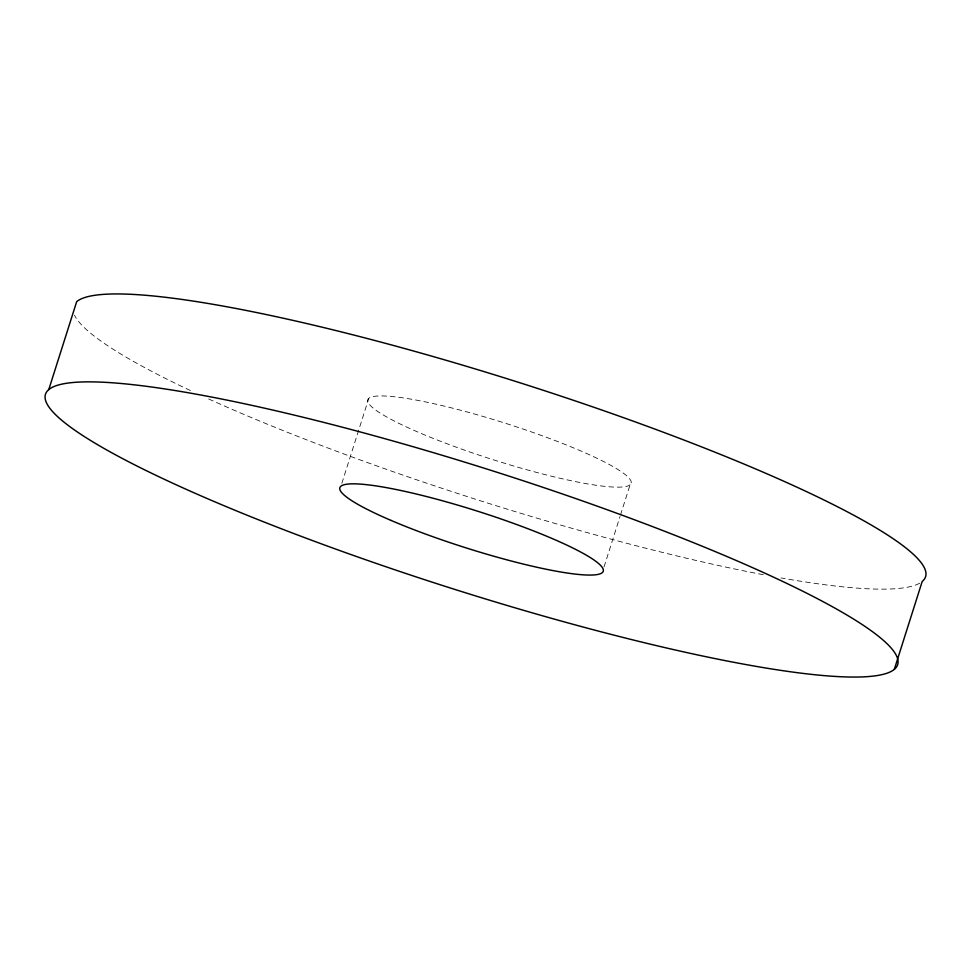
<?xml version="1.0" encoding="UTF-8"?>
<svg xmlns="http://www.w3.org/2000/svg" width="971" height="971" viewBox="0 0 971 971"><rect width="100%" height="100%" fill="white"/><g stroke="black" fill="none" stroke-linecap="round" stroke-linejoin="round"><path stroke-width="0.73" stroke-dasharray="4.86 3.64" d="M341.828 483.34L368.798 398.304M604.035 566.93L620.032 516.487M620.481 515.043L630.082 484.784A138.149 19.226 17.6 0 0 449.27 407.335A138.149 19.226 17.6 0 0 418.974 432.52A138.149 19.226 17.6 0 0 630.082 484.784M919.671 583.183A447.048 62.217 17.6 0 1 781.06 577.951M763.291 574.698A447.048 62.217 17.6 0 1 206.884 398.159M190.413 390.548A447.048 62.217 17.6 0 1 74.464 315.162"/><path stroke-width="1.46" d="M48.793 389.541L76.685 301.641A447.048 62.217 17.6 0 1 556.055 394.493A447.048 62.217 17.6 0 1 922.207 581.459L894.315 669.359A447.048 62.217 17.6 0 1 211.144 500.247A447.048 62.217 17.6 0 1 309.215 418.756A447.048 62.217 17.6 0 1 894.315 669.359M391.082 520.432A138.149 19.226 17.6 0 0 602.202 572.696A138.149 19.226 17.6 0 0 421.39 495.246A138.149 19.226 17.6 0 0 391.082 520.432"/></g></svg>
